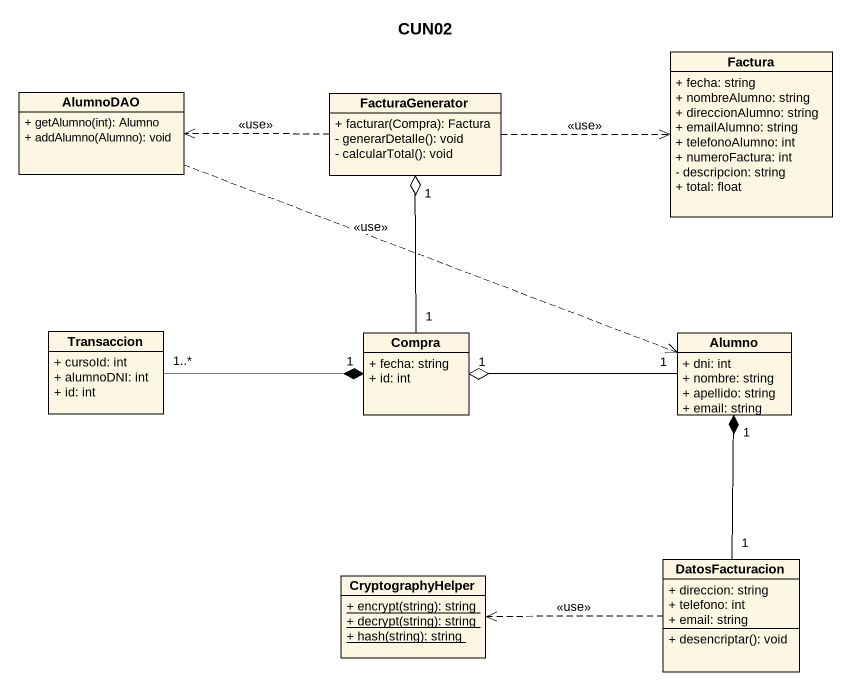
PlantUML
@startuml
title CUN02
hide circle
hide empty members
skinparam classAttributeIconSize 0
class Factura {
  + fecha: string
  + nombreAlumno: string
  + direccionAlumno: string
  + emailAlumno: string
  + telefonoAlumno: int
  + numeroFactura: int
  - descripcion: string
  + total: float
}
class AlumnoDAO {
  + getAlumno(int): Alumno
  + addAlumno(Alumno): void
}
class FacturaGenerator {
  + facturar(Compra): Factura
  - generarDetalle(): void
  - calcularTotal(): void
}
class Transaccion {
  + cursoId: int
  + alumnoDNI: int
  + id: int
}
class Compra {
  + fecha: string
  + id: int
}
class Alumno {
  + dni: int
  + nombre: string
  + apellido: string
  + email: string
}
class DatosFacturacion {
  + direccion: string
  + telefono: int
  + email: string
  + desencriptar(): void
}
class CryptographyHelper {
  {static} + encrypt(string): string
  {static} + decrypt(string): string
  {static} + hash(string): string
}
AlumnoDAO .right.> Alumno : <<use>>
FacturaGenerator .right.> Factura : <<use>>
FacturaGenerator .left.> AlumnoDAO : <<use>>
Transaccion "1..*" -right-* "1" Compra
Compra "1" -up-o "1" FacturaGenerator
Alumno "1" -left-o "1" Compra
DatosFacturacion "1" -up-* "1" Alumno
DatosFacturacion .left.> CryptographyHelper : <<use>>
@enduml
